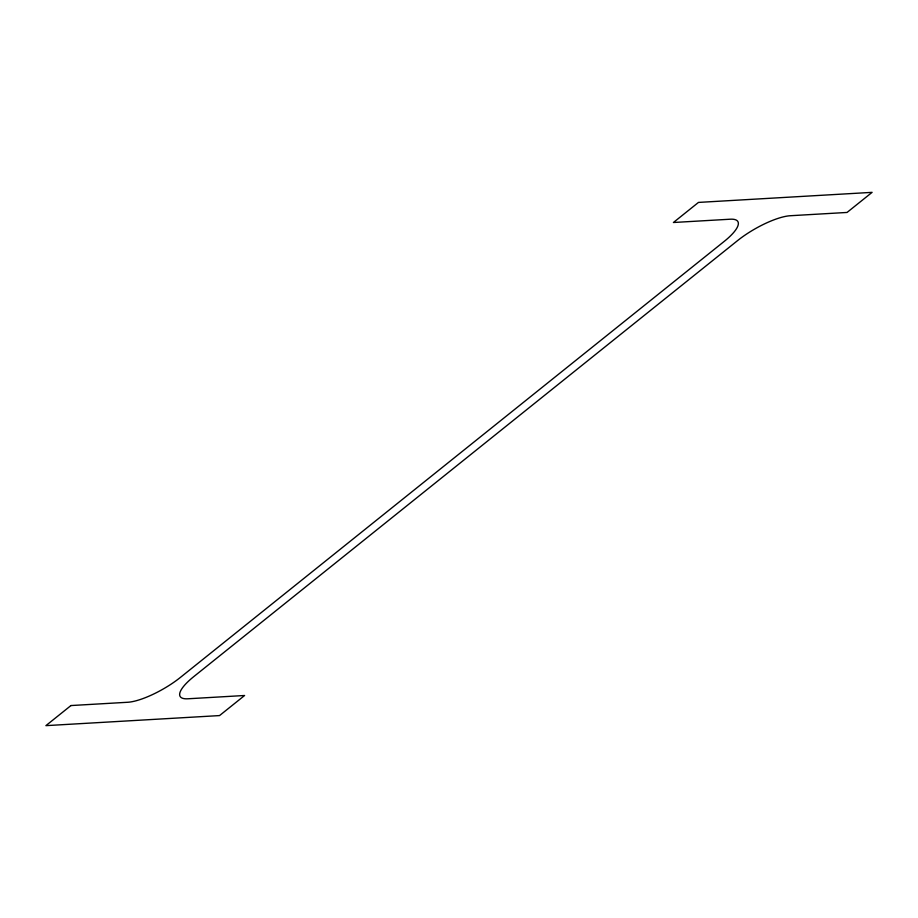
<?xml version="1.0" encoding="UTF-8"?>
<svg xmlns="http://www.w3.org/2000/svg" width="918" height="918" viewBox="0 0 918 918"><rect width="100%" height="100%" fill="white"/><g stroke="black" fill="none" stroke-linecap="round" stroke-linejoin="round"><path stroke-width="1.38" d="M70.95 705.552L45.9 725.645L219.54 715.581L244.59 695.5L187.846 698.782A42.653 11.968 -29.7 0 1 193.767 676.623L737.567 240.608A42.653 11.968 -29.7 0 1 790.306 215.73L847.05 212.448L872.1 192.355L698.46 202.419L673.41 222.5L730.154 219.218A42.653 11.968 -29.7 0 1 724.233 241.377L180.433 677.392A42.653 11.968 -29.7 0 1 127.694 702.27L70.95 705.552"/></g></svg>
